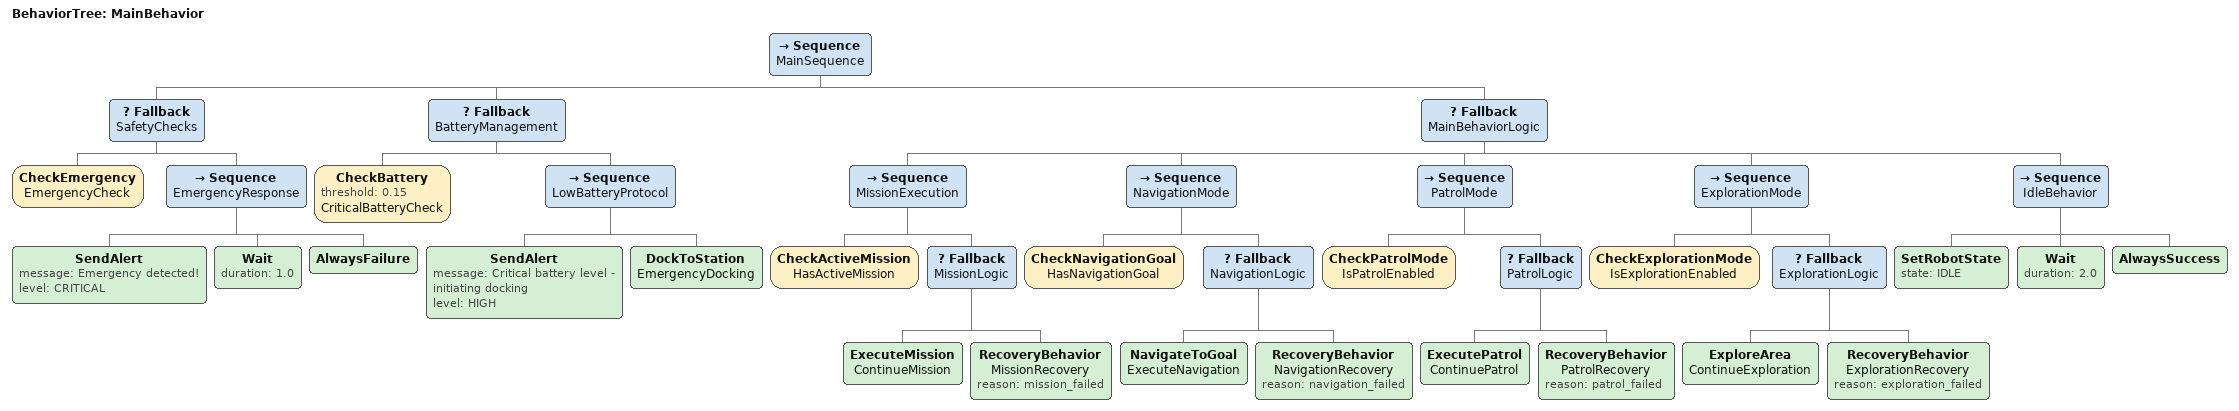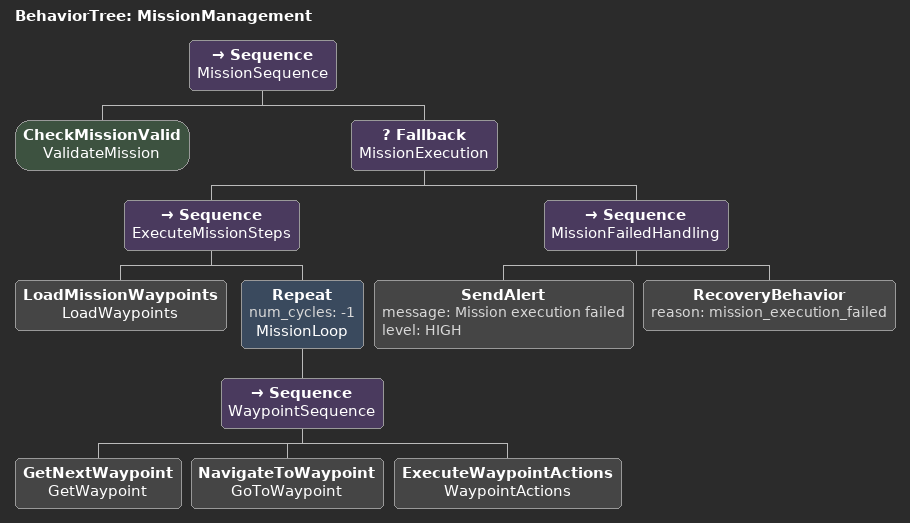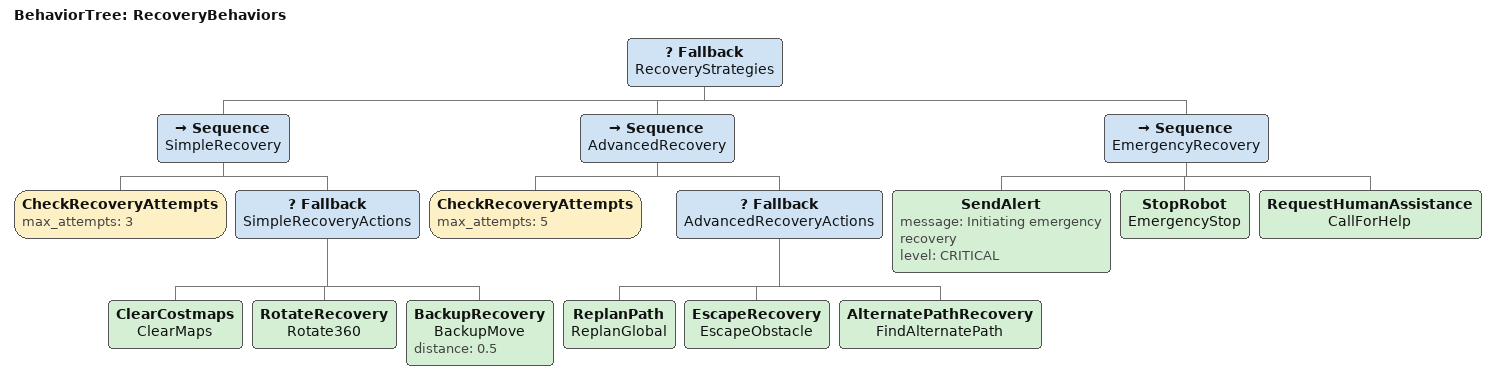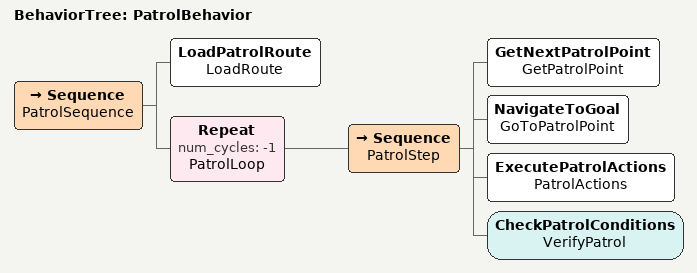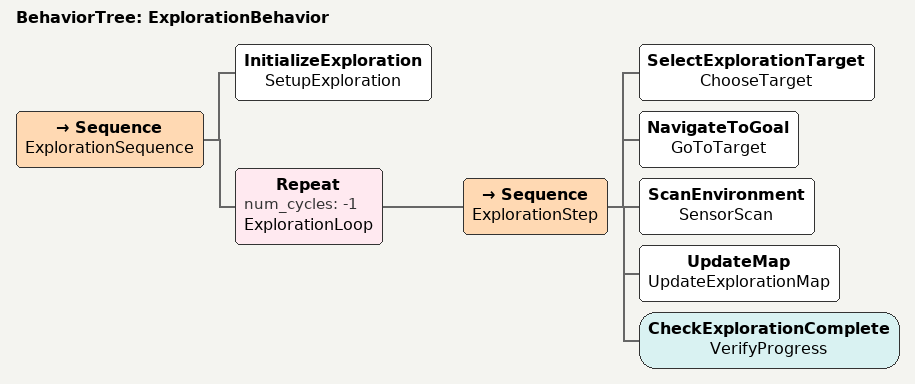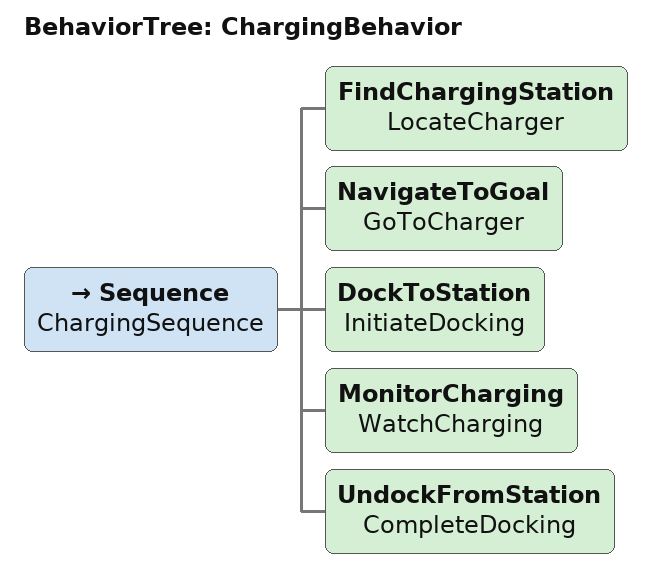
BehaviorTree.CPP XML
<?xml version="1.0"?>
<!--
Árbol principal de comportamientos para el robot Tadeo eCar
Este árbol implementa la lógica de toma de decisiones de alto nivel
-->
<root main_tree_to_execute="MainBehavior">

    <!-- Definición del árbol principal -->
    <BehaviorTree ID="MainBehavior">
        <Sequence name="MainSequence">

            <!-- 1. Verificaciones de seguridad críticas -->
            <Fallback name="SafetyChecks">
                <CheckEmergency name="EmergencyCheck" />
                <Sequence name="EmergencyResponse">
                    <SendAlert message="Emergency detected!" level="CRITICAL" />
                    <Wait duration="1.0" />
                    <AlwaysFailure />
                </Sequence>
            </Fallback>

            <!-- 2. Gestión de batería -->
            <Fallback name="BatteryManagement">
                <CheckBattery threshold="0.15" name="CriticalBatteryCheck" />
                <Sequence name="LowBatteryProtocol">
                    <SendAlert message="Critical battery level - initiating docking" level="HIGH" />
                    <DockToStation name="EmergencyDocking" />
                </Sequence>
            </Fallback>

            <!-- 3. Lógica principal de comportamientos -->
            <Fallback name="MainBehaviorLogic">

                <!-- Prioridad 1: Misiones activas -->
                <Sequence name="MissionExecution">
                    <CheckActiveMission name="HasActiveMission" />
                    <Fallback name="MissionLogic">
                        <ExecuteMission name="ContinueMission" />
                        <RecoveryBehavior name="MissionRecovery" reason="mission_failed" />
                    </Fallback>
                </Sequence>

                <!-- Prioridad 2: Navegación a objetivo -->
                <Sequence name="NavigationMode">
                    <CheckNavigationGoal name="HasNavigationGoal" />
                    <Fallback name="NavigationLogic">
                        <NavigateToGoal name="ExecuteNavigation" />
                        <RecoveryBehavior name="NavigationRecovery" reason="navigation_failed" />
                    </Fallback>
                </Sequence>

                <!-- Prioridad 3: Patrullaje automático -->
                <Sequence name="PatrolMode">
                    <CheckPatrolMode name="IsPatrolEnabled" />
                    <Fallback name="PatrolLogic">
                        <ExecutePatrol name="ContinuePatrol" />
                        <RecoveryBehavior name="PatrolRecovery" reason="patrol_failed" />
                    </Fallback>
                </Sequence>

                <!-- Prioridad 4: Exploración -->
                <Sequence name="ExplorationMode">
                    <CheckExplorationMode name="IsExplorationEnabled" />
                    <Fallback name="ExplorationLogic">
                        <ExploreArea name="ContinueExploration" />
                        <RecoveryBehavior name="ExplorationRecovery" reason="exploration_failed" />
                    </Fallback>
                </Sequence>

                <!-- Comportamiento por defecto: Idle -->
                <Sequence name="IdleBehavior">
                    <SetRobotState state="IDLE" />
                    <Wait duration="2.0" />
                    <AlwaysSuccess />
                </Sequence>

            </Fallback>

        </Sequence>
    </BehaviorTree>

    <!-- Subárbol para gestión de misiones -->
    <BehaviorTree ID="MissionManagement">
        <Sequence name="MissionSequence">
            <CheckMissionValid name="ValidateMission" />
            <Fallback name="MissionExecution">
                <Sequence name="ExecuteMissionSteps">
                    <LoadMissionWaypoints name="LoadWaypoints" />
                    <Repeat num_cycles="-1" name="MissionLoop">
                        <Sequence name="WaypointSequence">
                            <GetNextWaypoint name="GetWaypoint" />
                            <NavigateToWaypoint name="GoToWaypoint" />
                            <ExecuteWaypointActions name="WaypointActions" />
                        </Sequence>
                    </Repeat>
                </Sequence>
                <Sequence name="MissionFailedHandling">
                    <SendAlert message="Mission execution failed" level="HIGH" />
                    <RecoveryBehavior reason="mission_execution_failed" />
                </Sequence>
            </Fallback>
        </Sequence>
    </BehaviorTree>

    <!-- Subárbol para comportamientos de recovery -->
    <BehaviorTree ID="RecoveryBehaviors">
        <Fallback name="RecoveryStrategies">

            <!-- Estrategia 1: Recovery simple -->
            <Sequence name="SimpleRecovery">
                <CheckRecoveryAttempts max_attempts="3" />
                <Fallback name="SimpleRecoveryActions">
                    <ClearCostmaps name="ClearMaps" />
                    <RotateRecovery name="Rotate360" />
                    <BackupRecovery name="BackupMove" distance="0.5" />
                </Fallback>
            </Sequence>

            <!-- Estrategia 2: Recovery avanzado -->
            <Sequence name="AdvancedRecovery">
                <CheckRecoveryAttempts max_attempts="5" />
                <Fallback name="AdvancedRecoveryActions">
                    <ReplanPath name="ReplanGlobal" />
                    <EscapeRecovery name="EscapeObstacle" />
                    <AlternatePathRecovery name="FindAlternatePath" />
                </Fallback>
            </Sequence>

            <!-- Estrategia 3: Recovery de emergencia -->
            <Sequence name="EmergencyRecovery">
                <SendAlert message="Initiating emergency recovery" level="CRITICAL" />
                <StopRobot name="EmergencyStop" />
                <RequestHumanAssistance name="CallForHelp" />
            </Sequence>

        </Fallback>
    </BehaviorTree>

    <!-- Subárbol para patrullaje -->
    <BehaviorTree ID="PatrolBehavior">
        <Sequence name="PatrolSequence">
            <LoadPatrolRoute name="LoadRoute" />
            <Repeat num_cycles="-1" name="PatrolLoop">
                <Sequence name="PatrolStep">
                    <GetNextPatrolPoint name="GetPatrolPoint" />
                    <NavigateToGoal name="GoToPatrolPoint" />
                    <ExecutePatrolActions name="PatrolActions" />
                    <CheckPatrolConditions name="VerifyPatrol" />
                </Sequence>
            </Repeat>
        </Sequence>
    </BehaviorTree>

    <!-- Subárbol para exploración -->
    <BehaviorTree ID="ExplorationBehavior">
        <Sequence name="ExplorationSequence">
            <InitializeExploration name="SetupExploration" />
            <Repeat num_cycles="-1" name="ExplorationLoop">
                <Sequence name="ExplorationStep">
                    <SelectExplorationTarget name="ChooseTarget" />
                    <NavigateToGoal name="GoToTarget" />
                    <ScanEnvironment name="SensorScan" />
                    <UpdateMap name="UpdateExplorationMap" />
                    <CheckExplorationComplete name="VerifyProgress" />
                </Sequence>
            </Repeat>
        </Sequence>
    </BehaviorTree>

    <!-- Subárbol para carga de batería -->
    <BehaviorTree ID="ChargingBehavior">
        <Sequence name="ChargingSequence">
            <FindChargingStation name="LocateCharger" />
            <NavigateToGoal name="GoToCharger" />
            <DockToStation name="InitiateDocking" />
            <MonitorCharging name="WatchCharging" />
            <UndockFromStation name="CompleteDocking" />
        </Sequence>
    </BehaviorTree>

</root>
